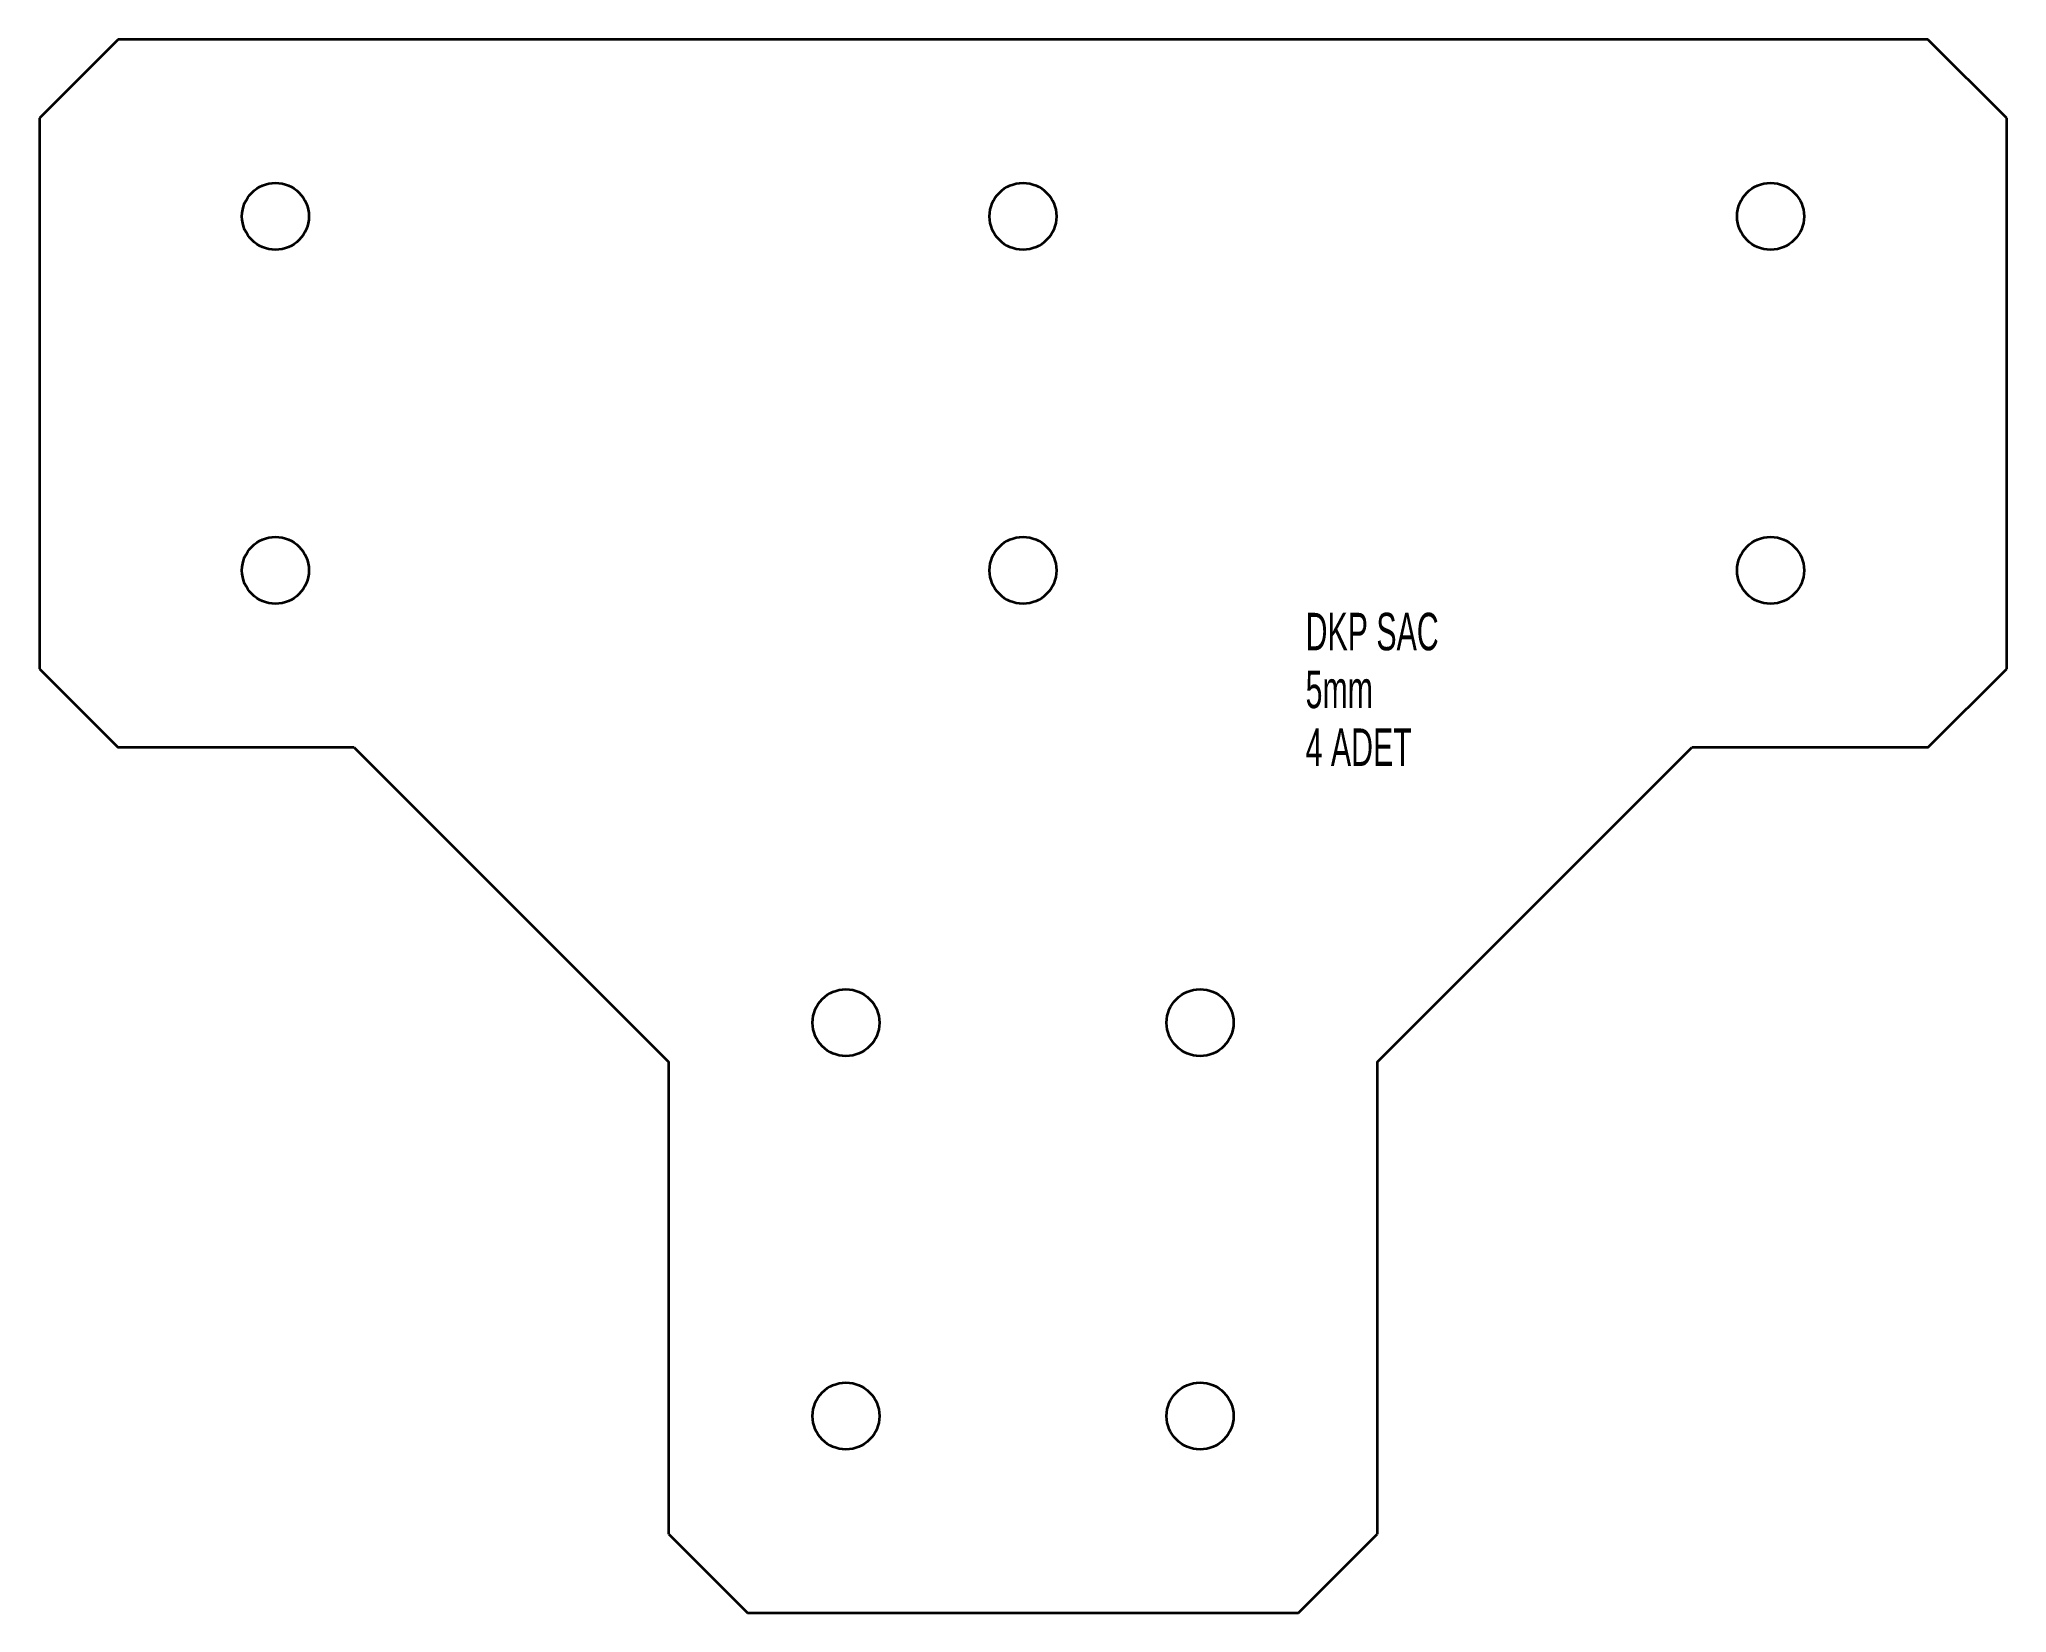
# Model space of a CAD drawing. Header units: millimetres. Extents: x 23 to 273, y 5 to 205.
import ezdxf

# ---------------------------------------------------------------- set-up
doc = ezdxf.new("R2010")
doc.units = ezdxf.units.MM
doc.styles.add('SLDTEXTSTYLE0', font='TXT', dxfattribs={"width": 0.605})

msp = doc.modelspace()

# ---------------------------------------------------------------- linework, layer by layer
at = {"color": 7, "linetype": 'Continuous', "lineweight": 35}
for p, q in [((32.82, 205.43), (22.82, 195.43)), ((262.82, 205.43), (32.82, 205.43)), ((272.82, 195.43), (262.82, 205.43)), ((22.82, 195.43), (22.82, 125.43)), ((272.82, 125.43), (272.82, 195.43)), ((22.82, 125.43), (32.82, 115.43)), ((262.82, 115.43), (272.82, 125.43)), ((62.82, 115.43), (32.82, 115.43)), ((62.82, 115.43), (102.82, 75.43)), ((192.82, 75.43), (232.82, 115.43)), ((262.82, 115.43), (232.82, 115.43)), ((102.82, 15.43), (102.82, 75.43)), ((192.82, 75.43), (192.82, 15.43)), ((102.82, 15.43), (112.82, 5.43)), ((182.82, 5.43), (192.82, 15.43)), ((112.82, 5.43), (182.82, 5.43))]:
    msp.add_line(p, q, dxfattribs=at)
for centre in [(52.82, 182.93), (147.82, 182.93), (242.82, 182.93), (52.82, 137.93), (147.82, 137.93), (242.82, 137.93), (125.32, 80.43), (170.32, 80.43), (125.32, 30.43), (170.32, 30.43)]:
    msp.add_circle(centre, 4.25, dxfattribs=at)

# ---------------------------------------------------------------- texts
at = {"color": 7, "linetype": 'Continuous', "lineweight": 0, "char_height": 4.763, "attachment_point": 1, "style": 'SLDTEXTSTYLE0'}
for s, insert in [('DKP SAC', (183.73, 132.53)), ('5mm', (183.73, 125.18)), ('4 ADET', (183.73, 117.83))]:
    msp.add_mtext(s, dxfattribs=dict(at, insert=insert))

doc.saveas('drawing.dxf')
